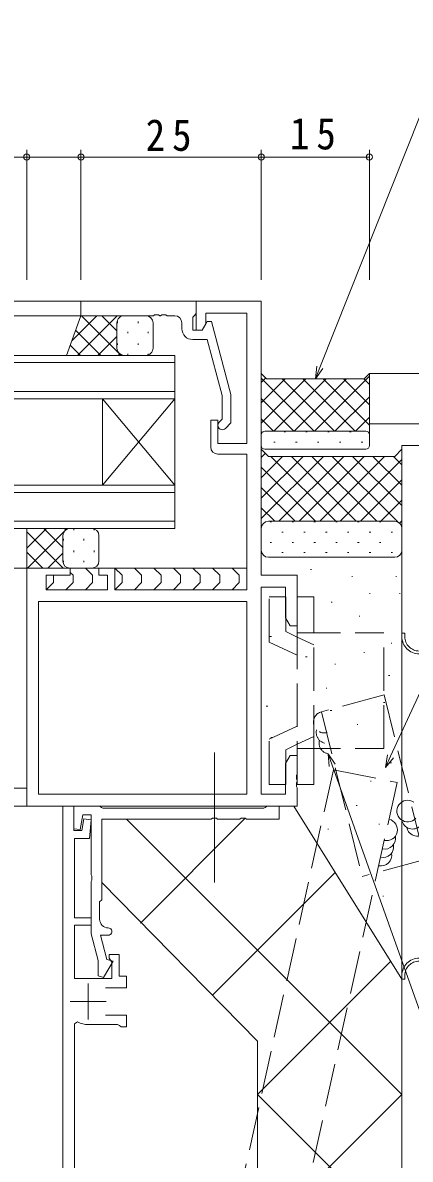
# Model space of a CAD drawing. Units: millimetres, scale not verified. Extents: x -594 to 539, y -420 to 386.
# Drawn here: x 283.9 to 337.7, y -171.6 to -14 of the extents above; entities that cross this region are included whole.
import ezdxf

# ---------------------------------------------------------------- set-up
doc = ezdxf.new("R2010")
doc.units = ezdxf.units.MM
doc.header["$LTSCALE"] = 2
for name, pattern in [('CHAIN2', [12, 9, -1, 1, -1]), ('DASHED1', [1.8, 1.2, -0.6]), ('DASHED3', [4, 3, -1])]:
    doc.linetypes.add(name, pattern=pattern)
for name, color, linetype, lineweight in [('0-3_YKK_11', 7, 'Continuous', 9), ('0-4_YKK_12', 2, 'Continuous', 9), ('0-5_YKK_13', 4, 'Continuous', 9), ('0-6_YKK_D', 6, 'Continuous', 9), ('0-7_YSS_K', 3, 'Continuous', 9), ('0-8_YSS_KE', 3, 'Continuous', 9)]:
    doc.layers.add(name, color=color, linetype=linetype, lineweight=lineweight)
doc.styles.add('ＭＳ ゴシック', font='')
doc.styles.get('ＭＳ ゴシック').set_extended_font_data('MS Gothic')

msp = doc.modelspace()

# ---------------------------------------------------------------- linework, layer by layer
at = {"layer": '0-3_YKK_11'}
for p, q in [((291.999, -54.594), (291.999, -52.594)), ((291.999, -52.594), (307.999, -52.594)), ((307.999, -52.594), (316.999, -52.594)), ((307.999, -56.594), (307.999, -52.594)), ((307.999, -52.594), (307.999, -54.294)), ((316.999, -52.594), (316.999, -90.594)), ((302.041, -54.594), (291.999, -54.594)), ((302.224, -54.474), (302.041, -54.594)), ((302.774, -54.474), (302.224, -54.474)), ((302.957, -54.594), (302.774, -54.474)), ((303.041, -54.594), (302.957, -54.594)), ((303.224, -54.474), (303.041, -54.594)), ((303.774, -54.474), (303.224, -54.474)), ((303.958, -54.594), (303.774, -54.474)), ((304.999, -54.594), (303.958, -54.594)), ((307.699, -54.594), (307.499, -54.794)), ((307.499, -54.794), (307.499, -56.594)), ((307.999, -54.294), (307.699, -54.594)), ((309.299, -54.224), (309.299, -55.728)), ((314.999, -54.224), (309.299, -54.224)), ((314.999, -72.294), (314.999, -54.224)), ((305.999, -56.394), (305.999, -55.594)), ((307.499, -56.594), (308.799, -56.594)), ((308.799, -56.594), (307.999, -56.594)), ((308.799, -56.594), (309.492, -55.394)), ((309.299, -55.728), (308.799, -56.594)), ((309.492, -55.394), (310.092, -55.394)), ((310.092, -55.394), (312.799, -65.497)), ((309.52, -57.894), (307.499, -57.894)), ((311.599, -65.655), (309.52, -57.894)), ((311.599, -68.945), (311.599, -65.655)), ((312.799, -65.497), (312.799, -69.442)), ((309.999, -69.094), (310.999, -69.094)), ((309.999, -72.794), (309.999, -69.094)), ((310.999, -69.094), (310.999, -72.294)), ((311.175, -69.369), (311.599, -68.945)), ((312.799, -69.442), (312.024, -70.218)), ((310.999, -72.294), (314.999, -72.294)), ((314.999, -73.794), (310.999, -73.794)), ((314.999, -92.594), (314.999, -73.794)), ((284.499, -89.594), (290.499, -89.594)), ((284.499, -122.594), (284.499, -89.594)), ((290.499, -89.594), (290.499, -90.594)), ((294.499, -89.594), (296.699, -89.594)), ((294.499, -90.594), (294.499, -89.594)), ((296.699, -89.594), (296.699, -92.594)), ((287.199, -90.594), (287.199, -92.594)), ((290.499, -90.594), (287.199, -90.594)), ((295.699, -90.594), (294.499, -90.594)), ((295.699, -92.594), (295.699, -90.594)), ((316.999, -90.594), (321.999, -90.594)), ((321.999, -90.594), (321.999, -97.594)), ((287.199, -92.594), (295.699, -92.594)), ((296.699, -92.594), (314.999, -92.594)), ((316.999, -92.224), (316.999, -120.964)), ((320.369, -92.224), (316.999, -92.224)), ((320.369, -96.502), (320.369, -92.224)), ((286.129, -120.964), (286.129, -94.224)), ((286.129, -94.224), (314.999, -94.224)), ((286.129, -94.224), (314.999, -94.224)), ((314.999, -94.224), (314.999, -120.964)), ((320.999, -97.594), (320.369, -96.502)), ((321.999, -97.594), (320.999, -97.594)), ((320.369, -116.685), (320.999, -115.594)), ((320.999, -115.594), (321.999, -115.594)), ((321.999, -115.594), (321.999, -118.135)), ((320.369, -120.964), (320.369, -116.685)), ((321.999, -118.135), (321.879, -118.319)), ((321.879, -118.319), (321.879, -118.869)), ((321.879, -118.869), (321.999, -119.052)), ((321.999, -119.135), (321.879, -119.319)), ((321.879, -119.319), (321.879, -119.869)), ((321.999, -119.052), (321.999, -119.135)), ((314.999, -120.964), (286.129, -120.964)), ((316.999, -120.964), (320.369, -120.964)), ((321.879, -119.869), (321.999, -120.052)), ((321.999, -120.052), (321.999, -122.594)), ((321.999, -122.594), (284.499, -122.594)), ((289.499, -122.592), (289.499, -272.592)), ((290.999, -122.592), (289.499, -122.592)), ((290.999, -125.992), (290.999, -122.592)), ((290.999, -122.594), (290.999, -125.75)), ((294.599, -122.594), (290.999, -122.594)), ((294.874, -122.774), (294.599, -122.594)), ((295.057, -122.894), (294.874, -122.774)), ((317.341, -122.894), (295.057, -122.894)), ((317.524, -122.774), (317.341, -122.894)), ((317.799, -122.594), (317.524, -122.774)), ((319.499, -122.594), (317.799, -122.594)), ((319.499, -124.394), (319.499, -122.594)), ((291.912, -125.83), (292.271, -123.794)), ((292.411, -124.384), (292.127, -125.992)), ((292.271, -123.794), (293.399, -123.794)), ((293.399, -124.514), (292.411, -124.384)), ((293.174, -127.092), (293.399, -124.514)), ((293.399, -123.794), (293.399, -132.135)), ((294.899, -124.394), (310.041, -124.394)), ((294.899, -135.594), (294.899, -124.394)), ((310.041, -124.394), (310.224, -124.274)), ((310.224, -124.274), (310.774, -124.274)), ((310.774, -124.274), (310.957, -124.394)), ((310.957, -124.394), (314.041, -124.394)), ((314.041, -124.394), (314.224, -124.274)), ((314.224, -124.274), (314.774, -124.274)), ((314.774, -124.274), (314.958, -124.394)), ((314.958, -124.394), (319.499, -124.394)), ((290.999, -125.75), (291.912, -125.83)), ((292.127, -125.992), (290.999, -125.992)), ((291.099, -127.092), (293.174, -127.092)), ((291.099, -138.092), (291.099, -127.092)), ((293.399, -132.135), (293.519, -132.319)), ((293.519, -132.319), (293.519, -132.869)), ((293.519, -132.869), (293.399, -133.052)), ((293.399, -133.052), (293.399, -140.297)), ((294.599, -135.894), (294.899, -135.594)), ((294.599, -138.294), (294.599, -135.894)), ((293.399, -138.092), (291.099, -138.092)), ((293.399, -139.092), (293.399, -138.092)), ((291.099, -139.092), (293.399, -139.092)), ((291.099, -146.492), (291.099, -139.092)), ((293.399, -140.297), (294.399, -144.029)), ((294.694, -140.494), (295.799, -140.494)), ((295.599, -143.871), (294.694, -140.494)), ((295.899, -143.192), (295.899, -143.692)), ((297.299, -143.192), (295.899, -143.192)), ((297.299, -146.192), (297.299, -143.192)), ((294.399, -144.029), (294.399, -146.16)), ((295.149, -146.361), (296.455, -144.1)), ((296.455, -144.1), (295.599, -143.871)), ((295.899, -143.692), (296.099, -143.975)), ((296.099, -143.975), (296.299, -144.258)), ((296.299, -144.258), (296.299, -146.492)), ((296.299, -146.492), (291.099, -146.492)), ((294.399, -146.16), (295.149, -146.361)), ((298.299, -146.192), (297.299, -146.192)), ((298.299, -147.792), (298.299, -146.192)), ((292.999, -147.192), (292.999, -152.192)), ((295.397, -147.792), (298.299, -147.792)), ((290.499, -149.692), (295.499, -149.692)), ((291.099, -152.805), (291.536, -152.538)), ((291.099, -191.292), (291.099, -152.805)), ((292.999, -152.892), (297.08, -152.892)), ((298.299, -151.592), (295.397, -151.592)), ((297.08, -152.892), (297.339, -153.042)), ((298.299, -153.192), (298.299, -151.592)), ((297.339, -153.042), (297.599, -153.192)), ((297.599, -153.192), (298.299, -153.192))]:
    msp.add_line(p, q, dxfattribs=at)
for centre, radius, start, end in [((304.999, -55.594), 1, 0, 89.99998), ((307.499, -56.394), 1.5, 180, 269.99998), ((311.599, -69.794), 0.6, 134.99998, 315), ((310.999, -72.794), 1, 180, 269.99998), ((295.799, -138.294), 1.2, 180, 269.99998), ((295.799, -139.994), 0.5, 269.99998, 90), ((292.999, -149.692), 3.2, 242.79712, 270)]:
    msp.add_arc(centre, radius, start, end, dxfattribs=at)
at = {"layer": '0-4_YKK_12'}
for p, q in [((292.299, -52.594), (135.999, -52.594)), ((292.499, -54.594), (135.999, -54.594)), ((304.999, -60.094), (135.999, -60.094)), ((135.999, -61.094), (304.999, -61.094)), ((304.999, -66.094), (304.999, -60.094)), ((304.999, -65.094), (135.999, -65.094)), ((135.999, -66.094), (304.999, -66.094)), ((304.999, -78.094), (294.999, -66.094)), ((304.999, -66.094), (294.999, -78.094)), ((294.999, -66.094), (294.999, -78.094)), ((304.999, -66.094), (304.999, -78.094)), ((304.999, -78.094), (135.999, -78.094)), ((304.999, -84.094), (304.999, -78.094)), ((135.999, -79.094), (304.999, -79.094)), ((304.999, -83.094), (135.999, -83.094)), ((135.999, -84.094), (304.999, -84.094)), ((314.999, -89.594), (135.999, -89.594)), ((284.499, -120.094), (135.999, -120.094)), ((284.799, -122.594), (135.999, -122.594))]:
    msp.add_line(p, q, dxfattribs=at)
at = {"layer": '0-5_YKK_13'}
for p, q in [((289.999, -60.094), (291.999, -54.594)), ((294.203, -54.594), (290.74, -58.056)), ((297.031, -54.594), (291.531, -60.094)), ((291.999, -54.594), (297.999, -54.594)), ((297.579, -60.094), (292.079, -54.594)), ((296.999, -56.685), (294.908, -54.594)), ((297.764, -54.622), (297.736, -54.594)), ((300.999, -54.594), (297.999, -54.594)), ((294.751, -60.094), (291.266, -56.609)), ((296.999, -55.594), (296.999, -59.094)), ((296.999, -55.594), (296.999, -59.094)), ((297.089, -55.414), (297.089, -55.614)), ((299.919, -55.414), (299.919, -55.614)), ((301.999, -59.094), (301.999, -55.594)), ((296.999, -57.454), (294.359, -60.094)), ((298.504, -56.829), (298.504, -57.029)), ((301.334, -56.829), (301.334, -57.029)), ((291.922, -60.094), (290.512, -58.684)), ((297.089, -58.444), (297.089, -58.644)), ((297.393, -59.889), (297.188, -60.094)), ((298.504, -59.859), (298.504, -60.059)), ((299.919, -58.444), (299.919, -58.644)), ((301.334, -59.859), (301.334, -60.036)), ((297.999, -60.094), (289.999, -60.094)), ((297.999, -60.094), (300.999, -60.094)), ((284.499, -84.094), (284.499, -89.594)), ((290.499, -84.094), (284.499, -84.094)), ((287.251, -84.094), (284.499, -86.845)), ((289.531, -89.594), (284.499, -84.562)), ((290.079, -84.094), (284.579, -89.594)), ((289.499, -86.733), (286.859, -84.094)), ((289.499, -88.594), (289.499, -85.094)), ((289.499, -88.594), (289.499, -85.094)), ((289.893, -84.299), (289.688, -84.094)), ((290.499, -84.094), (293.499, -84.094)), ((291.004, -84.329), (291.004, -84.129)), ((293.834, -84.329), (293.834, -84.151)), ((294.499, -85.094), (294.499, -88.594)), ((289.589, -85.744), (289.589, -85.544)), ((292.419, -85.744), (292.419, -85.544)), ((286.703, -89.594), (284.499, -87.39)), ((289.499, -87.502), (287.408, -89.594)), ((291.004, -87.359), (291.004, -87.159)), ((293.834, -87.359), (293.834, -87.159)), ((284.499, -89.594), (290.499, -89.594)), ((289.589, -88.774), (289.589, -88.574)), ((290.203, -89.594), (294.795, -89.594)), ((290.264, -89.566), (290.236, -89.594)), ((293.499, -89.594), (290.499, -89.594)), ((292.419, -88.774), (292.419, -88.574)), ((292.615, -89.594), (293.615, -90.594)), ((296.204, -89.594), (314.999, -89.594)), ((296.699, -89.594), (297.699, -90.594)), ((299.407, -89.594), (300.407, -90.594)), ((302.115, -89.594), (303.115, -90.594)), ((304.823, -89.594), (305.823, -90.594)), ((307.53, -89.594), (308.53, -90.594)), ((310.238, -89.594), (311.238, -90.594)), ((312.946, -89.594), (313.946, -90.594)), ((288.199, -90.594), (288.199, -91.594)), ((288.199, -90.594), (288.199, -90.594)), ((290.499, -90.186), (290.907, -90.594)), ((290.907, -90.594), (290.907, -91.594)), ((293.615, -90.594), (293.615, -91.594)), ((297.699, -90.594), (297.699, -91.594)), ((300.407, -90.594), (300.407, -91.594)), ((303.115, -90.594), (303.115, -91.594)), ((305.823, -90.594), (305.823, -91.594)), ((308.53, -90.594), (308.53, -91.594)), ((311.238, -90.594), (311.238, -91.594)), ((313.946, -90.594), (313.946, -91.594)), ((288.199, -91.594), (287.287, -92.506)), ((290.907, -91.594), (289.907, -92.594)), ((293.615, -91.594), (292.615, -92.594)), ((297.699, -91.594), (296.787, -92.506)), ((300.407, -91.594), (299.407, -92.594)), ((303.115, -91.594), (302.115, -92.594)), ((305.823, -91.594), (304.823, -92.594)), ((308.53, -91.594), (307.53, -92.594)), ((311.238, -91.594), (310.238, -92.594)), ((313.946, -91.594), (312.946, -92.594))]:
    msp.add_line(p, q, dxfattribs=at)
at = {"layer": '0-5_YKK_13', "linetype": 'DASHED3'}
for p, q in [((318.099, -99.871), (318.099, -93.592)), ((318.099, -93.592), (320.399, -93.592)), ((320.399, -98.406), (320.399, -93.592)), ((321.999, -119.592), (321.999, -93.592)), ((321.999, -93.592), (324.299, -93.592)), ((324.299, -98.592), (324.299, -93.592)), ((320.399, -98.406), (321.999, -99.152)), ((321.999, -98.592), (333.999, -98.592)), ((321.999, -99.152), (324.299, -100.224)), ((324.299, -114.592), (324.299, -98.592)), ((333.999, -114.592), (333.999, -98.592)), ((336.899, -98.594), (336.899, -99.094)), ((321.999, -101.689), (318.099, -99.871)), ((321.999, -111.495), (318.099, -113.313)), ((318.099, -119.595), (318.099, -113.313)), ((321.999, -114.032), (324.299, -112.96)), ((320.399, -114.779), (321.999, -114.032)), ((320.399, -119.595), (320.399, -114.779)), ((321.999, -114.592), (333.999, -114.592)), ((324.299, -119.592), (324.299, -114.592)), ((318.099, -119.595), (320.399, -119.595)), ((321.999, -119.592), (324.299, -119.592)), ((336.899, -146.094), (336.899, -146.594))]:
    msp.add_line(p, q, dxfattribs=at)
at = {"layer": '0-5_YKK_13', "linetype": 'CHAIN2'}
msp.add_line((310.499, -115.181), (310.499, -135.196), dxfattribs=at)
at = {"layer": '0-5_YKK_13', "linetype": 'DASHED3'}
for points in [[(336.899, -98.594), (336.499, -98.594), (336.499, -99.094), (336.499, -146.094)], [(336.499, -146.094), (336.499, -146.594), (336.899, -146.594)]]:
    msp.add_lwpolyline(points, dxfattribs=at)
at = {"layer": '0-5_YKK_13'}
for centre, start, end in [((297.999, -55.594), 90.00003, 180.00003), ((297.999, -55.594), 90.00003, 180.00003), ((300.999, -55.594), 0.00003, 90.00003), ((297.999, -59.094), 180.00003, 270.00003), ((297.999, -59.094), 180.00003, 270.00003), ((300.999, -59.094), 270.00003, 0.00003), ((290.499, -85.094), 89.99983, 179.99983), ((290.499, -85.094), 89.99983, 179.99983), ((293.499, -85.094), 359.99983, 89.99983), ((290.499, -88.594), 179.99983, 269.99983), ((290.499, -88.594), 179.99983, 269.99983), ((293.499, -88.594), 269.99983, 359.99983)]:
    msp.add_arc(centre, 1, start, end, dxfattribs=at)
at = {"layer": '0-5_YKK_13', "linetype": 'DASHED3'}
for centre, radius, start, end in [((338.899, -99.094), 2.4, 180, 270), ((338.899, -99.094), 2, 180, 270), ((338.899, -146.094), 2.4, 90, 180), ((338.899, -146.094), 2, 90, 180)]:
    msp.add_arc(centre, radius, start, end, dxfattribs=at)
at = {"layer": '0-6_YKK_D'}
for p, q in [((325.127, -61.764), (344.126, -13.955)), ((284.499, -32.594), (269.599, -32.594)), ((284.499, -49.594), (284.499, -31.594)), ((291.999, -32.594), (284.499, -32.594)), ((291.999, -49.594), (291.999, -31.594)), ((291.999, -49.594), (291.999, -31.594)), ((291.999, -32.594), (316.999, -32.594)), ((316.999, -49.594), (316.999, -31.594)), ((316.999, -49.594), (316.999, -31.594)), ((316.999, -32.594), (331.999, -32.594)), ((331.999, -49.594), (331.999, -31.594)), ((324.499, -63.344), (324.704, -61.596)), ((324.499, -63.344), (325.127, -61.764)), ((325.551, -61.932), (324.499, -63.344)), ((334.929, -115.696), (349.04, -85.022)), ((326.262, -115.333), (326.832, -116.935)), ((326.262, -115.333), (327.261, -116.783)), ((326.403, -117.088), (326.262, -115.333)), ((334.218, -117.24), (334.515, -115.506)), ((334.218, -117.24), (334.929, -115.696)), ((335.342, -115.886), (334.218, -117.24)), ((326.832, -116.935), (343.003, -162.413))]:
    msp.add_line(p, q, dxfattribs=at)
for centre in [(284.499, -32.594), (291.999, -32.594), (291.999, -32.594), (316.999, -32.594), (316.999, -32.594), (331.999, -32.594)]:
    msp.add_circle(centre, 0.425, dxfattribs=at)
at = {"layer": '0-7_YSS_K'}
for p, q in [((317, -62.594), (317, -71.094)), ((331.999, -62.989), (324.394, -70.594)), ((331.249, -63.344), (331.999, -62.594)), ((331.999, -62.594), (331.249, -63.344)), ((331.999, -71.094), (331.999, -62.594)), ((317.626, -63.22), (317, -63.846)), ((317, -63.251), (324.342, -70.594)), ((320.33, -63.344), (317, -66.675)), ((323.159, -63.344), (317, -69.503)), ((317.75, -63.344), (331.249, -63.344)), ((331.249, -63.344), (317.75, -63.344)), ((325.987, -63.344), (318.737, -70.594)), ((319.921, -63.344), (327.171, -70.594)), ((328.816, -63.344), (321.566, -70.594)), ((322.749, -63.344), (329.999, -70.594)), ((325.578, -63.344), (331.999, -69.765)), ((328.406, -63.344), (331.999, -66.937)), ((331.235, -63.344), (331.999, -64.108)), ((317, -66.079), (321.514, -70.594)), ((331.999, -65.817), (327.223, -70.594)), ((317, -68.908), (318.686, -70.594)), ((331.999, -68.646), (330.051, -70.594)), ((317.197, -70.696), (317.325, -70.696)), ((317.5, -70.594), (331.499, -70.594)), ((317.5, -70.594), (331.499, -70.594)), ((320.155, -70.696), (320.355, -70.696)), ((323.185, -70.696), (323.385, -70.696)), ((326.215, -70.696), (326.415, -70.696)), ((329.245, -70.696), (329.445, -70.696)), ((317, -72.594), (317, -71.094)), ((318.74, -72.111), (318.94, -72.111)), ((321.77, -72.111), (321.97, -72.111)), ((324.8, -72.111), (325, -72.111)), ((327.83, -72.111), (328.03, -72.111)), ((330.86, -72.111), (331.06, -72.111)), ((331.999, -71.094), (331.999, -72.594)), ((317.999, -74.094), (316.999, -73.094)), ((316.999, -73.094), (316.999, -84.094)), ((317.999, -74.094), (316.999, -73.094)), ((316.999, -74.23), (317.567, -73.662)), ((331.499, -73.094), (317.5, -73.094)), ((336.499, -73.094), (335.499, -74.094)), ((336.499, -73.094), (335.499, -74.094)), ((336.499, -84.094), (336.499, -73.094)), ((316.999, -82.715), (325.621, -74.094)), ((316.999, -79.887), (322.792, -74.094)), ((316.999, -77.058), (319.964, -74.094)), ((324.52, -83.094), (316.999, -75.573)), ((335.499, -74.094), (317.999, -74.094)), ((335.499, -74.094), (317.999, -74.094)), ((327.349, -83.094), (318.349, -74.094)), ((319.449, -83.094), (328.449, -74.094)), ((330.177, -83.094), (321.177, -74.094)), ((322.277, -83.094), (331.277, -74.094)), ((333.006, -83.094), (324.006, -74.094)), ((325.106, -83.094), (334.106, -74.094)), ((335.933, -83.193), (326.834, -74.094)), ((327.934, -83.094), (336.499, -74.529)), ((336.499, -80.93), (329.662, -74.094)), ((336.499, -78.102), (332.491, -74.094)), ((336.499, -75.274), (335.319, -74.094)), ((321.692, -83.094), (316.999, -78.401)), ((330.763, -83.094), (336.499, -77.357)), ((333.591, -83.094), (336.499, -80.186)), ((318.863, -83.094), (316.999, -81.229)), ((317.999, -83.094), (335.499, -83.094)), ((335.499, -83.094), (317.999, -83.094)), ((318.44, -83.195), (318.24, -83.195)), ((321.47, -83.195), (321.27, -83.195)), ((324.5, -83.195), (324.3, -83.195)), ((327.53, -83.195), (327.33, -83.195)), ((330.56, -83.195), (330.36, -83.195)), ((333.59, -83.195), (333.39, -83.195)), ((336.165, -83.348), (336.499, -83.014)), ((317, -84.059), (316.999, -84.058)), ((316.999, -84.094), (316.999, -87.094)), ((317.025, -84.61), (316.999, -84.61)), ((320.055, -84.61), (319.855, -84.61)), ((323.085, -84.61), (322.885, -84.61)), ((326.115, -84.61), (325.915, -84.61)), ((329.145, -84.61), (328.945, -84.61)), ((332.175, -84.61), (331.975, -84.61)), ((335.205, -84.61), (335.005, -84.61)), ((336.499, -83.759), (336.4, -83.66)), ((336.499, -87.094), (336.499, -84.094)), ((318.44, -86.025), (318.24, -86.025)), ((321.47, -86.025), (321.27, -86.025)), ((324.5, -86.025), (324.3, -86.025)), ((327.53, -86.025), (327.33, -86.025)), ((330.56, -86.025), (330.36, -86.025)), ((333.59, -86.025), (333.39, -86.025)), ((336.499, -86.025), (336.42, -86.025)), ((317.999, -88.094), (335.499, -88.094)), ((320.055, -87.44), (319.855, -87.44)), ((323.085, -87.44), (322.885, -87.44)), ((326.115, -87.44), (325.915, -87.44)), ((329.145, -87.44), (328.945, -87.44)), ((332.175, -87.44), (331.975, -87.44)), ((335.205, -87.44), (335.005, -87.44)), ((323.946, -89.805), (323.846, -89.805)), ((329.671, -90.759), (329.571, -90.759)), ((329.671, -90.759), (329.571, -90.759)), ((335.646, -90.776), (335.746, -90.776)), ((326.808, -94.334), (326.708, -94.334)), ((332.001, -93.118), (332.101, -93.118)), ((336.167, -93.118), (336.267, -93.118)), ((330.569, -96.24), (330.669, -96.24)), ((330.569, -96.24), (330.669, -96.24)), ((318.205, -99.055), (318.405, -99.055)), ((334.995, -100.013), (335.095, -100.013)), ((323.146, -101.879), (323.346, -101.879)), ((331.22, -101.314), (331.32, -101.314)), ((327.286, -102.916), (327.186, -102.916)), ((334.642, -104.501), (334.841, -104.501)), ((326.093, -106.254), (325.993, -106.254)), ((317.7, -108.736), (317.9, -108.736)), ((333.936, -108.232), (334.136, -108.232)), ((326.574, -109.341), (326.774, -109.341)), ((330.387, -111.26), (330.287, -111.26)), ((318.306, -113.072), (318.505, -113.072)), ((334.843, -116.602), (335.043, -116.602)), ((332.131, -119.136), (332.231, -119.136)), ((321.499, -122.594), (336.499, -146.592)), ((330.178, -122.519), (330.278, -122.519)), ((336.499, -162.577), (298.316, -124.394)), ((300.24, -138.836), (314.784, -124.293)), ((326.331, -125.802), (326.231, -125.802)), ((333.303, -125.12), (333.403, -125.12)), ((310.24, -148.836), (327.262, -131.814)), ((294.899, -133.217), (316.499, -155.209)), ((333.965, -135.099), (333.865, -135.099)), ((316.499, -162.577), (334.955, -144.121)), ((336.499, -182.577), (316.499, -162.577)), ((316.499, -182.577), (336.499, -162.577))]:
    msp.add_line(p, q, dxfattribs=at)
at = {"layer": '0-7_YSS_K', "linetype": 'DASHED3'}
for p, q in [((334.035, -107.172), (325.344, -109.509)), ((334.035, -107.172), (339.686, -130.01)), ((325.344, -109.509), (330.994, -132.347)), ((327.005, -117.547), (305.177, -216.305)), ((327.005, -117.547), (335.829, -119.318)), ((335.829, -119.318), (314.001, -218.076)), ((339.686, -130.01), (330.994, -132.347))]:
    msp.add_line(p, q, dxfattribs=at)
at = {"layer": '0-7_YSS_K'}
for points in [[(317, -62.594), (317.75, -63.344), (317, -62.594)], [(316.499, -155.209), (316.499, -242.587), (441.5, -242.587)]]:
    msp.add_lwpolyline(points, dxfattribs=at)
for centre, radius, start, end in [((317.5, -71.094), 0.5, 90, 180), ((317.5, -71.094), 0.5, 90, 180), ((331.499, -71.094), 0.5, 0, 90), ((331.499, -71.094), 0.5, 0, 90), ((317.5, -72.594), 0.5, 180, 270), ((331.499, -72.594), 0.5, 270, 0), ((317.999, -84.094), 1, 90, 180), ((317.999, -84.094), 1, 90, 180), ((335.499, -84.094), 1, 0, 90), ((335.499, -84.094), 1, 0, 90), ((317.999, -87.094), 1, 180, 270), ((335.499, -87.094), 1, 270, 0), ((337.305, -123.288), 1.5, 56.46704, 318.52055), ((334.376, -125.892), 1.5, 257.53674, 77.53674), ((337.974, -124.284), 1.5, 190.31837, 315.15222), ((338.643, -125.28), 1.5, 190.31837, 324.07356), ((334.117, -127.064), 1.5, 257.53674, 11.11491), ((333.599, -129.407), 1.5, 257.53674, 11.11491), ((333.858, -128.236), 1.5, 257.53674, 11.11491)]:
    msp.add_arc(centre, radius, start, end, dxfattribs=at)
at = {"layer": '0-7_YSS_K', "linetype": 'DASHED1'}
for centre, start in [((325.733, -110.957), 105.04982), ((326.123, -112.406), 165.04979), ((326.512, -113.854), 165.04979)]:
    msp.add_arc(centre, 1.5, start, 285.04979, dxfattribs=at)
at = {"layer": '0-8_YSS_KE'}
for p, q in [((331.999, -62.594), (331.999, -69.594)), ((376.999, -62.594), (331.999, -62.594)), ((331.999, -69.594), (376.999, -69.594)), ((336.499, -72.594), (336.499, -222.579)), ((336.499, -72.594), (441.5, -72.594))]:
    msp.add_line(p, q, dxfattribs=at)

# ---------------------------------------------------------------- texts
at = {"layer": '0-6_YKK_D', "color": 7, "char_height": 4.399, "attachment_point": 7, "style": 'ＭＳ ゴシック'}
for s, insert in [('\\T1.36;\\W0.9;25', (300.979, -31.794)), ('\\T1.36;\\W0.9;15', (320.979, -31.594))]:
    msp.add_mtext(s, dxfattribs=dict(at, insert=insert))

doc.saveas('drawing.dxf')
